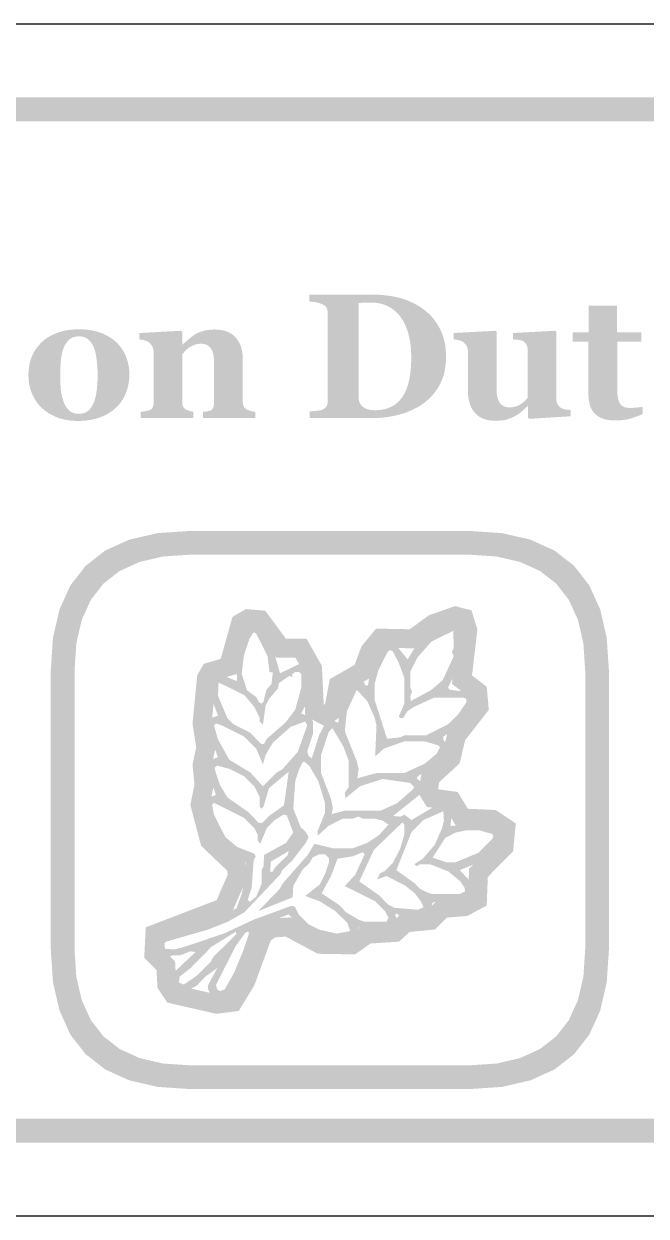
# Model space of a CAD drawing. Header units: millimetres. Extents: x 6 to 297, y 55 to 451.
# Drawn here: x 99.85 to 110.33, y 270.16 to 290.24 of the extents above; entities that cross this region are included whole.
import ezdxf

# ---------------------------------------------------------------- set-up
doc = ezdxf.new("R2010")
doc.units = ezdxf.units.MM
doc.layers.add('CUT', color=1, linetype='Continuous')
doc.layers.add('RASTER', color=7, linetype='Continuous')

msp = doc.modelspace()

# ---------------------------------------------------------------- hatches: boundary and pattern name
at = {"layer": 'RASTER'}
h = msp.add_hatch(color=7, dxfattribs=at)
h.paths.add_polyline_path([(74.2, 286.8), (74.234, 287.316), (74.338, 287.763), (74.509, 288.141), (74.75, 288.45), (75.059, 288.691), (75.438, 288.863), (75.884, 288.966), (76.4, 289), (133.6, 289), (134.116, 288.966), (134.563, 288.863), (134.941, 288.691), (135.25, 288.45), (135.491, 288.141), (135.663, 287.763), (135.766, 287.316), (135.8, 286.8), (135.8, 273.6), (135.766, 273.084), (135.663, 272.638), (135.491, 272.259), (135.25, 271.95), (134.941, 271.709), (134.563, 271.537), (134.116, 271.434), (133.6, 271.4), (76.4, 271.4), (75.884, 271.434), (75.438, 271.537), (75.059, 271.709), (74.75, 271.95), (74.509, 272.259), (74.338, 272.638), (74.234, 273.084), (74.2, 273.6)])
h.paths.add_polyline_path([(74.6, 286.8), (74.6, 273.6), (74.628, 273.178), (74.712, 272.813), (74.853, 272.503), (75.05, 272.25), (75.303, 272.053), (75.613, 271.912), (75.978, 271.828), (76.4, 271.8), (133.6, 271.8), (134.022, 271.828), (134.388, 271.912), (134.697, 272.053), (134.95, 272.25), (135.147, 272.503), (135.288, 272.813), (135.372, 273.178), (135.4, 273.6), (135.4, 286.8), (135.372, 287.222), (135.288, 287.588), (135.147, 287.897), (134.95, 288.15), (134.697, 288.347), (134.388, 288.488), (134.022, 288.572), (133.6, 288.6), (76.4, 288.6), (75.978, 288.572), (75.613, 288.488), (75.303, 288.347), (75.05, 288.15), (74.853, 287.897), (74.712, 287.588), (74.628, 287.222), (74.6, 286.8)], flags=0)
h = msp.add_hatch(color=7, dxfattribs=at)
h.paths.add_polyline_path([(106.532, 285.465), (106.579, 285.432), (106.623, 285.397), (106.665, 285.36), (106.704, 285.32), (106.742, 285.277), (106.777, 285.231), (106.809, 285.183), (106.84, 285.133), (106.867, 285.08), (106.891, 285.024), (106.911, 284.964), (106.928, 284.902), (106.941, 284.838), (106.95, 284.77), (106.955, 284.699), (106.957, 284.625), (106.955, 284.561), (106.95, 284.498), (106.942, 284.437), (106.931, 284.379), (106.916, 284.322), (106.898, 284.268), (106.877, 284.216), (106.852, 284.166), (106.825, 284.118), (106.796, 284.073), (106.764, 284.029), (106.731, 283.988), (106.695, 283.949), (106.657, 283.913), (106.617, 283.878), (106.575, 283.846), (106.53, 283.816), (106.484, 283.788), (106.436, 283.762), (106.387, 283.738), (106.336, 283.715), (106.284, 283.695), (106.231, 283.677), (106.176, 283.661), (106.119, 283.647), (106.063, 283.634), (106.005, 283.624), (105.947, 283.615), (105.888, 283.609), (105.829, 283.604), (105.768, 283.601), (105.708, 283.6), (104.66, 283.6), (104.66, 283.714), (104.672, 283.715), (104.685, 283.715), (104.699, 283.716), (104.713, 283.717), (104.728, 283.718), (104.744, 283.72), (104.76, 283.721), (104.777, 283.723), (104.794, 283.725), (104.81, 283.727), (104.823, 283.729), (104.836, 283.731), (104.847, 283.733), (104.856, 283.736), (104.865, 283.738), (104.871, 283.741), (104.884, 283.746), (104.895, 283.753), (104.906, 283.759), (104.916, 283.766), (104.924, 283.774), (104.932, 283.782), (104.939, 283.791), (104.944, 283.8), (104.949, 283.81), (104.953, 283.82), (104.957, 283.83), (104.96, 283.841), (104.962, 283.853), (104.964, 283.865), (104.965, 283.877), (104.965, 283.89), (104.965, 285.364), (104.965, 285.376), (104.964, 285.388), (104.962, 285.4), (104.96, 285.411), (104.957, 285.422), (104.954, 285.433), (104.95, 285.444), (104.946, 285.454), (104.94, 285.464), (104.934, 285.473), (104.926, 285.482), (104.918, 285.49), (104.908, 285.498), (104.897, 285.506), (104.884, 285.512), (104.871, 285.519), (104.857, 285.525), (104.843, 285.53), (104.828, 285.535), (104.814, 285.54), (104.799, 285.544), (104.784, 285.547), (104.769, 285.55), (104.753, 285.553), (104.738, 285.555), (104.724, 285.557), (104.71, 285.558), (104.698, 285.56), (104.687, 285.561), (104.676, 285.563), (104.666, 285.564), (104.657, 285.564), (104.657, 285.679), (105.763, 285.679), (105.808, 285.678), (105.853, 285.676), (105.9, 285.672), (105.947, 285.667), (105.994, 285.661), (106.043, 285.653), (106.092, 285.644), (106.143, 285.633), (106.193, 285.621), (106.243, 285.606), (106.292, 285.588), (106.341, 285.568), (106.39, 285.546), (106.438, 285.521), (106.485, 285.494), (106.532, 285.465)])
h.paths.add_polyline_path([(106.233, 283.975), (106.251, 284.005), (106.267, 284.036), (106.282, 284.069), (106.295, 284.103), (106.308, 284.139), (106.319, 284.176), (106.329, 284.214), (106.338, 284.254), (106.346, 284.295), (106.353, 284.338), (106.358, 284.382), (106.363, 284.428), (106.366, 284.476), (106.369, 284.524), (106.371, 284.575), (106.371, 284.627), (106.37, 284.678), (106.368, 284.728), (106.365, 284.777), (106.36, 284.824), (106.354, 284.871), (106.346, 284.916), (106.337, 284.96), (106.327, 285.003), (106.316, 285.045), (106.303, 285.085), (106.288, 285.124), (106.273, 285.161), (106.256, 285.196), (106.238, 285.23), (106.219, 285.263), (106.198, 285.293), (106.176, 285.323), (106.153, 285.35), (106.129, 285.376), (106.103, 285.4), (106.076, 285.422), (106.047, 285.443), (106.018, 285.462), (105.987, 285.479), (105.954, 285.495), (105.921, 285.508), (105.887, 285.52), (105.851, 285.529), (105.815, 285.536), (105.777, 285.541), (105.738, 285.544), (105.699, 285.545), (105.686, 285.545), (105.672, 285.545), (105.658, 285.545), (105.644, 285.545), (105.629, 285.544), (105.614, 285.544), (105.598, 285.544), (105.582, 285.543), (105.566, 285.543), (105.552, 285.542), (105.538, 285.542), (105.525, 285.541), (105.514, 285.541), (105.503, 285.54), (105.493, 285.54), (105.485, 285.539), (105.485, 283.962), (105.485, 283.949), (105.486, 283.936), (105.487, 283.924), (105.488, 283.912), (105.49, 283.901), (105.493, 283.89), (105.496, 283.879), (105.499, 283.869), (105.503, 283.859), (105.507, 283.849), (105.512, 283.84), (105.518, 283.831), (105.524, 283.822), (105.531, 283.814), (105.538, 283.806), (105.546, 283.798), (105.555, 283.79), (105.564, 283.783), (105.574, 283.777), (105.584, 283.77), (105.595, 283.765), (105.606, 283.759), (105.617, 283.755), (105.629, 283.75), (105.642, 283.746), (105.656, 283.743), (105.67, 283.74), (105.686, 283.738), (105.702, 283.736), (105.72, 283.734), (105.738, 283.734), (105.757, 283.733), (105.798, 283.734), (105.837, 283.737), (105.875, 283.742), (105.911, 283.749), (105.946, 283.757), (105.979, 283.768), (106.011, 283.78), (106.042, 283.795), (106.07, 283.811), (106.098, 283.829), (106.124, 283.849), (106.149, 283.871), (106.172, 283.894), (106.194, 283.919), (106.214, 283.946), (106.233, 283.975)], flags=0)
for points in [[(110.266, 283.667), (110.242, 283.657), (110.218, 283.647), (110.194, 283.638), (110.169, 283.628), (110.144, 283.619), (110.118, 283.61), (110.092, 283.602), (110.065, 283.593), (110.038, 283.586), (110.009, 283.579), (109.979, 283.573), (109.947, 283.569), (109.913, 283.565), (109.879, 283.563), (109.842, 283.561), (109.805, 283.56), (109.749, 283.562), (109.698, 283.567), (109.65, 283.576), (109.606, 283.588), (109.565, 283.604), (109.528, 283.623), (109.495, 283.646), (109.466, 283.672), (109.44, 283.701), (109.417, 283.733), (109.398, 283.769), (109.383, 283.807), (109.371, 283.848), (109.362, 283.892), (109.357, 283.94), (109.355, 283.99), (109.355, 284.889), (109.091, 284.889), (109.091, 285.047), (109.361, 285.047), (109.361, 285.491), (109.837, 285.491), (109.837, 285.047), (110.247, 285.047), (110.247, 284.889), (109.84, 284.889), (109.84, 284.086), (109.841, 284.045), (109.843, 284.007), (109.847, 283.972), (109.852, 283.94), (109.858, 283.911), (109.867, 283.885), (109.876, 283.863), (109.887, 283.843), (109.901, 283.826), (109.916, 283.812), (109.934, 283.799), (109.954, 283.789), (109.976, 283.781), (110.001, 283.776), (110.029, 283.773), (110.058, 283.771), (110.068, 283.771), (110.08, 283.772), (110.092, 283.772), (110.105, 283.773), (110.12, 283.774), (110.135, 283.775), (110.151, 283.776), (110.168, 283.777), (110.185, 283.779), (110.2, 283.78), (110.215, 283.782), (110.228, 283.783), (110.239, 283.785), (110.25, 283.787), (110.258, 283.789), (110.266, 283.79)], [(103.746, 283.6), (102.864, 283.6), (102.864, 283.707), (102.871, 283.708), (102.879, 283.708), (102.887, 283.709), (102.895, 283.71), (102.904, 283.711), (102.913, 283.712), (102.922, 283.713), (102.932, 283.714), (102.941, 283.715), (102.95, 283.717), (102.959, 283.718), (102.966, 283.72), (102.974, 283.722), (102.98, 283.724), (102.986, 283.726), (102.992, 283.729), (102.999, 283.733), (103.006, 283.738), (103.012, 283.743), (103.018, 283.749), (103.023, 283.755), (103.028, 283.761), (103.032, 283.768), (103.036, 283.776), (103.039, 283.784), (103.041, 283.793), (103.044, 283.803), (103.046, 283.814), (103.047, 283.826), (103.048, 283.838), (103.049, 283.852), (103.049, 283.867), (103.049, 284.552), (103.048, 284.588), (103.045, 284.622), (103.041, 284.654), (103.035, 284.683), (103.027, 284.71), (103.018, 284.735), (103.007, 284.757), (102.994, 284.777), (102.979, 284.795), (102.963, 284.81), (102.945, 284.823), (102.926, 284.834), (102.905, 284.842), (102.882, 284.848), (102.858, 284.851), (102.832, 284.852), (102.818, 284.852), (102.803, 284.851), (102.789, 284.85), (102.775, 284.848), (102.762, 284.846), (102.749, 284.843), (102.736, 284.839), (102.723, 284.835), (102.71, 284.83), (102.698, 284.825), (102.685, 284.819), (102.673, 284.813), (102.661, 284.807), (102.648, 284.799), (102.636, 284.792), (102.624, 284.784), (102.614, 284.776), (102.604, 284.769), (102.595, 284.761), (102.586, 284.754), (102.578, 284.746), (102.57, 284.739), (102.563, 284.731), (102.556, 284.724), (102.55, 284.716), (102.544, 284.709), (102.538, 284.701), (102.532, 284.695), (102.527, 284.688), (102.522, 284.682), (102.517, 284.675), (102.513, 284.669), (102.513, 283.883), (102.513, 283.87), (102.514, 283.858), (102.515, 283.847), (102.516, 283.836), (102.518, 283.825), (102.521, 283.815), (102.524, 283.806), (102.527, 283.797), (102.531, 283.789), (102.536, 283.781), (102.541, 283.774), (102.547, 283.767), (102.553, 283.761), (102.56, 283.755), (102.568, 283.75), (102.576, 283.745), (102.582, 283.742), (102.588, 283.739), (102.595, 283.736), (102.602, 283.733), (102.61, 283.73), (102.617, 283.727), (102.626, 283.724), (102.634, 283.722), (102.643, 283.719), (102.652, 283.717), (102.66, 283.715), (102.669, 283.713), (102.678, 283.711), (102.686, 283.709), (102.695, 283.708), (102.703, 283.707), (102.703, 283.6), (101.813, 283.6), (101.813, 283.707), (101.822, 283.708), (101.831, 283.709), (101.84, 283.709), (101.849, 283.71), (101.859, 283.711), (101.868, 283.713), (101.877, 283.714), (101.886, 283.715), (101.896, 283.716), (101.904, 283.718), (101.913, 283.719), (101.921, 283.721), (101.929, 283.723), (101.936, 283.725), (101.943, 283.727), (101.95, 283.729), (101.961, 283.733), (101.972, 283.738), (101.981, 283.743), (101.99, 283.749), (101.997, 283.756), (102.004, 283.763), (102.01, 283.771), (102.015, 283.779), (102.019, 283.787), (102.022, 283.797), (102.025, 283.807), (102.028, 283.818), (102.03, 283.829), (102.031, 283.841), (102.032, 283.853), (102.032, 283.867), (102.032, 284.719), (102.032, 284.73), (102.031, 284.742), (102.029, 284.753), (102.026, 284.764), (102.023, 284.775), (102.019, 284.786), (102.014, 284.797), (102.009, 284.808), (102.003, 284.819), (101.996, 284.829), (101.989, 284.839), (101.982, 284.848), (101.974, 284.857), (101.965, 284.865), (101.957, 284.873), (101.947, 284.88), (101.94, 284.885), (101.933, 284.889), (101.926, 284.893), (101.917, 284.896), (101.909, 284.9), (101.9, 284.903), (101.89, 284.907), (101.881, 284.91), (101.87, 284.912), (101.86, 284.915), (101.849, 284.917), (101.838, 284.919), (101.827, 284.921), (101.816, 284.923), (101.804, 284.924), (101.792, 284.926), (101.792, 285.033), (102.491, 285.071), (102.513, 285.049), (102.513, 284.836), (102.519, 284.836), (102.529, 284.846), (102.54, 284.856), (102.552, 284.866), (102.564, 284.877), (102.577, 284.888), (102.59, 284.899), (102.604, 284.912), (102.618, 284.924), (102.633, 284.937), (102.647, 284.949), (102.661, 284.96), (102.675, 284.971), (102.688, 284.981), (102.701, 284.99), (102.714, 284.999), (102.727, 285.008), (102.741, 285.016), (102.756, 285.025), (102.772, 285.033), (102.789, 285.04), (102.807, 285.048), (102.827, 285.055), (102.847, 285.061), (102.869, 285.068), (102.891, 285.074), (102.913, 285.079), (102.936, 285.083), (102.959, 285.086), (102.983, 285.089), (103.007, 285.091), (103.031, 285.092), (103.056, 285.093), (103.114, 285.091), (103.168, 285.084), (103.218, 285.074), (103.265, 285.059), (103.308, 285.04), (103.347, 285.016), (103.383, 284.989), (103.414, 284.957), (103.442, 284.922), (103.467, 284.884), (103.487, 284.843), (103.504, 284.8), (103.517, 284.753), (103.526, 284.704), (103.532, 284.652), (103.534, 284.598), (103.534, 283.88), (103.534, 283.867), (103.535, 283.854), (103.536, 283.842), (103.538, 283.831), (103.54, 283.821), (103.543, 283.811), (103.546, 283.802), (103.55, 283.793), (103.554, 283.786), (103.56, 283.778), (103.566, 283.771), (103.573, 283.764), (103.581, 283.758), (103.59, 283.752), (103.599, 283.747), (103.61, 283.742), (103.616, 283.74), (103.622, 283.737), (103.629, 283.734), (103.636, 283.732), (103.643, 283.729), (103.651, 283.727), (103.659, 283.724), (103.668, 283.722), (103.676, 283.719), (103.686, 283.717), (103.695, 283.715), (103.705, 283.713), (103.714, 283.711), (103.725, 283.709), (103.735, 283.708), (103.746, 283.707)], [(109.058, 283.631), (108.359, 283.588), (108.337, 283.609), (108.337, 283.801), (108.328, 283.801), (108.316, 283.789), (108.303, 283.778), (108.291, 283.767), (108.279, 283.756), (108.267, 283.745), (108.255, 283.734), (108.243, 283.723), (108.231, 283.712), (108.219, 283.701), (108.206, 283.691), (108.192, 283.681), (108.179, 283.671), (108.164, 283.661), (108.149, 283.652), (108.133, 283.643), (108.117, 283.634), (108.099, 283.624), (108.08, 283.615), (108.062, 283.607), (108.044, 283.599), (108.027, 283.592), (108.01, 283.586), (107.993, 283.58), (107.976, 283.575), (107.958, 283.571), (107.939, 283.567), (107.917, 283.563), (107.894, 283.561), (107.869, 283.559), (107.842, 283.557), (107.813, 283.556), (107.782, 283.556), (107.728, 283.558), (107.678, 283.564), (107.63, 283.575), (107.586, 283.589), (107.546, 283.608), (107.508, 283.631), (107.474, 283.658), (107.443, 283.689), (107.415, 283.724), (107.391, 283.763), (107.371, 283.805), (107.354, 283.85), (107.341, 283.899), (107.332, 283.951), (107.327, 284.007), (107.325, 284.066), (107.325, 284.725), (107.324, 284.739), (107.323, 284.752), (107.322, 284.765), (107.319, 284.777), (107.316, 284.788), (107.312, 284.799), (107.308, 284.809), (107.303, 284.818), (107.297, 284.827), (107.291, 284.835), (107.284, 284.844), (107.277, 284.852), (107.27, 284.86), (107.262, 284.867), (107.253, 284.875), (107.244, 284.882), (107.237, 284.887), (107.228, 284.892), (107.22, 284.896), (107.21, 284.901), (107.201, 284.904), (107.19, 284.908), (107.179, 284.911), (107.168, 284.913), (107.156, 284.916), (107.145, 284.918), (107.134, 284.919), (107.123, 284.921), (107.113, 284.923), (107.103, 284.924), (107.093, 284.925), (107.083, 284.926), (107.083, 285.033), (107.793, 285.071), (107.81, 285.049), (107.81, 284.075), (107.81, 284.038), (107.813, 284.004), (107.818, 283.973), (107.824, 283.944), (107.832, 283.917), (107.842, 283.893), (107.854, 283.871), (107.867, 283.852), (107.883, 283.835), (107.899, 283.821), (107.917, 283.808), (107.936, 283.798), (107.957, 283.79), (107.979, 283.785), (108.002, 283.781), (108.026, 283.78), (108.052, 283.781), (108.077, 283.784), (108.101, 283.788), (108.125, 283.794), (108.148, 283.801), (108.17, 283.811), (108.192, 283.822), (108.213, 283.834), (108.233, 283.848), (108.252, 283.862), (108.269, 283.876), (108.285, 283.89), (108.299, 283.905), (108.312, 283.92), (108.324, 283.935), (108.334, 283.95), (108.334, 284.74), (108.334, 284.752), (108.333, 284.764), (108.331, 284.776), (108.329, 284.787), (108.327, 284.798), (108.323, 284.809), (108.319, 284.819), (108.315, 284.829), (108.31, 284.839), (108.304, 284.848), (108.298, 284.857), (108.292, 284.865), (108.284, 284.873), (108.276, 284.88), (108.268, 284.887), (108.259, 284.893), (108.252, 284.898), (108.245, 284.902), (108.236, 284.905), (108.227, 284.908), (108.217, 284.911), (108.207, 284.913), (108.196, 284.915), (108.184, 284.917), (108.172, 284.918), (108.159, 284.92), (108.147, 284.921), (108.134, 284.922), (108.122, 284.923), (108.109, 284.924), (108.096, 284.925), (108.083, 284.926), (108.083, 285.033), (108.794, 285.071), (108.816, 285.049), (108.816, 283.918), (108.816, 283.905), (108.817, 283.893), (108.819, 283.882), (108.821, 283.87), (108.824, 283.86), (108.827, 283.85), (108.832, 283.84), (108.836, 283.831), (108.842, 283.822), (108.848, 283.813), (108.854, 283.805), (108.862, 283.798), (108.869, 283.79), (108.878, 283.783), (108.887, 283.776), (108.896, 283.77), (108.904, 283.766), (108.911, 283.762), (108.92, 283.758), (108.929, 283.755), (108.938, 283.752), (108.948, 283.75), (108.958, 283.748), (108.969, 283.746), (108.98, 283.744), (108.991, 283.743), (109.002, 283.742), (109.013, 283.74), (109.025, 283.74), (109.036, 283.739), (109.047, 283.738), (109.058, 283.738)]]:
    msp.add_hatch(color=7, dxfattribs=at).paths.add_polyline_path(points)
h = msp.add_hatch(color=7, dxfattribs=at)
h.paths.add_polyline_path([(101.401, 284.88), (101.427, 284.854), (101.452, 284.827), (101.475, 284.799), (101.496, 284.769), (101.516, 284.738), (101.535, 284.706), (101.551, 284.673), (101.566, 284.639), (101.58, 284.603), (101.591, 284.567), (101.601, 284.53), (101.609, 284.492), (101.616, 284.454), (101.62, 284.414), (101.623, 284.375), (101.624, 284.334), (101.623, 284.294), (101.62, 284.254), (101.616, 284.215), (101.609, 284.176), (101.602, 284.138), (101.592, 284.1), (101.58, 284.063), (101.567, 284.027), (101.552, 283.992), (101.536, 283.957), (101.518, 283.925), (101.498, 283.893), (101.476, 283.863), (101.453, 283.834), (101.429, 283.806), (101.402, 283.78), (101.373, 283.754), (101.342, 283.728), (101.309, 283.705), (101.275, 283.683), (101.24, 283.663), (101.204, 283.644), (101.166, 283.627), (101.126, 283.612), (101.085, 283.598), (101.043, 283.586), (100.999, 283.576), (100.954, 283.568), (100.908, 283.561), (100.86, 283.557), (100.81, 283.554), (100.759, 283.553), (100.715, 283.554), (100.672, 283.556), (100.629, 283.56), (100.588, 283.566), (100.547, 283.573), (100.507, 283.582), (100.468, 283.592), (100.43, 283.604), (100.393, 283.618), (100.357, 283.633), (100.323, 283.65), (100.289, 283.668), (100.256, 283.689), (100.225, 283.71), (100.194, 283.733), (100.165, 283.758), (100.137, 283.783), (100.112, 283.81), (100.088, 283.838), (100.065, 283.868), (100.044, 283.899), (100.024, 283.931), (100.006, 283.965), (99.989, 284.001), (99.974, 284.037), (99.961, 284.075), (99.949, 284.114), (99.94, 284.154), (99.933, 284.194), (99.928, 284.236), (99.925, 284.279), (99.924, 284.324), (99.925, 284.367), (99.928, 284.409), (99.932, 284.45), (99.938, 284.49), (99.946, 284.528), (99.956, 284.565), (99.967, 284.602), (99.981, 284.636), (99.996, 284.67), (100.012, 284.703), (100.031, 284.735), (100.051, 284.766), (100.073, 284.796), (100.097, 284.825), (100.123, 284.853), (100.15, 284.88), (100.178, 284.905), (100.207, 284.929), (100.238, 284.951), (100.271, 284.971), (100.305, 284.99), (100.341, 285.008), (100.378, 285.024), (100.417, 285.039), (100.458, 285.052), (100.499, 285.064), (100.542, 285.074), (100.586, 285.082), (100.63, 285.088), (100.677, 285.092), (100.724, 285.095), (100.772, 285.096), (100.823, 285.095), (100.872, 285.092), (100.919, 285.088), (100.965, 285.082), (101.01, 285.074), (101.052, 285.064), (101.094, 285.052), (101.134, 285.039), (101.172, 285.024), (101.209, 285.008), (101.244, 284.99), (101.278, 284.971), (101.311, 284.951), (101.342, 284.929), (101.372, 284.905), (101.401, 284.88)])
h.paths.add_polyline_path([(101.026, 283.865), (101.034, 283.886), (101.041, 283.908), (101.048, 283.932), (101.054, 283.956), (101.06, 283.981), (101.065, 284.008), (101.069, 284.036), (101.073, 284.064), (101.077, 284.094), (101.08, 284.125), (101.083, 284.158), (101.085, 284.191), (101.087, 284.226), (101.088, 284.262), (101.089, 284.299), (101.089, 284.337), (101.089, 284.363), (101.088, 284.39), (101.087, 284.418), (101.085, 284.447), (101.083, 284.476), (101.081, 284.507), (101.078, 284.539), (101.074, 284.571), (101.07, 284.603), (101.066, 284.634), (101.061, 284.662), (101.056, 284.689), (101.05, 284.714), (101.044, 284.738), (101.037, 284.759), (101.03, 284.779), (101.021, 284.802), (101.011, 284.823), (101, 284.843), (100.988, 284.862), (100.976, 284.879), (100.962, 284.895), (100.948, 284.91), (100.933, 284.924), (100.917, 284.937), (100.9, 284.947), (100.882, 284.956), (100.862, 284.964), (100.842, 284.97), (100.821, 284.974), (100.799, 284.976), (100.775, 284.977), (100.75, 284.976), (100.726, 284.973), (100.703, 284.969), (100.682, 284.963), (100.662, 284.955), (100.643, 284.945), (100.625, 284.933), (100.609, 284.92), (100.594, 284.905), (100.58, 284.889), (100.566, 284.872), (100.554, 284.854), (100.542, 284.835), (100.532, 284.815), (100.522, 284.794), (100.513, 284.772), (100.506, 284.751), (100.499, 284.728), (100.493, 284.705), (100.487, 284.681), (100.482, 284.656), (100.478, 284.631), (100.474, 284.604), (100.471, 284.576), (100.468, 284.548), (100.466, 284.52), (100.464, 284.491), (100.462, 284.462), (100.461, 284.433), (100.46, 284.403), (100.459, 284.373), (100.459, 284.343), (100.459, 284.304), (100.46, 284.266), (100.46, 284.231), (100.462, 284.197), (100.463, 284.165), (100.465, 284.134), (100.467, 284.105), (100.469, 284.078), (100.472, 284.052), (100.476, 284.026), (100.481, 284), (100.487, 283.973), (100.493, 283.947), (100.501, 283.921), (100.51, 283.894), (100.519, 283.868), (100.528, 283.846), (100.538, 283.825), (100.548, 283.805), (100.56, 283.787), (100.573, 283.769), (100.586, 283.753), (100.6, 283.738), (100.616, 283.725), (100.632, 283.712), (100.649, 283.701), (100.668, 283.692), (100.687, 283.685), (100.708, 283.679), (100.729, 283.675), (100.752, 283.673), (100.775, 283.672), (100.797, 283.673), (100.818, 283.675), (100.838, 283.679), (100.857, 283.684), (100.876, 283.691), (100.893, 283.699), (100.91, 283.709), (100.926, 283.721), (100.942, 283.734), (100.956, 283.748), (100.97, 283.764), (100.983, 283.781), (100.995, 283.8), (101.006, 283.82), (101.016, 283.842), (101.026, 283.865)], flags=0)
h = msp.add_hatch(color=7, dxfattribs=at)
h.paths.add_polyline_path([(100.3, 279.35), (100.337, 279.901), (100.447, 280.378), (100.63, 280.782), (100.888, 281.112), (101.218, 281.37), (101.622, 281.553), (102.099, 281.663), (102.65, 281.7), (107.35, 281.7), (107.901, 281.663), (108.378, 281.553), (108.782, 281.37), (109.113, 281.113), (109.37, 280.782), (109.553, 280.378), (109.663, 279.901), (109.7, 279.35), (109.7, 274.65), (109.663, 274.099), (109.553, 273.622), (109.37, 273.218), (109.113, 272.887), (108.782, 272.63), (108.378, 272.447), (107.901, 272.337), (107.35, 272.3), (102.65, 272.3), (102.099, 272.337), (101.622, 272.447), (101.218, 272.63), (100.887, 272.888), (100.63, 273.218), (100.447, 273.622), (100.337, 274.099), (100.3, 274.65)])
h.paths.add_polyline_path([(100.7, 279.35), (100.7, 274.65), (100.73, 274.193), (100.822, 273.797), (100.974, 273.462), (101.187, 273.188), (101.462, 272.974), (101.797, 272.822), (102.193, 272.73), (102.65, 272.7), (107.35, 272.7), (107.807, 272.73), (108.203, 272.822), (108.538, 272.974), (108.813, 273.188), (109.026, 273.462), (109.178, 273.797), (109.27, 274.193), (109.3, 274.65), (109.3, 279.35), (109.27, 279.807), (109.178, 280.203), (109.026, 280.538), (108.813, 280.812), (108.538, 281.026), (108.203, 281.178), (107.807, 281.27), (107.35, 281.3), (102.65, 281.3), (102.193, 281.27), (101.797, 281.178), (101.462, 281.026), (101.188, 280.813), (100.974, 280.538), (100.822, 280.203), (100.73, 279.807), (100.7, 279.35)], flags=0)
h = msp.add_hatch(color=7, dxfattribs=at)
h.paths.add_polyline_path([(107.108, 280.434), (107.385, 280.363), (107.485, 280.042), (107.395, 279.267), (107.642, 279.076), (107.677, 278.686), (107.279, 278.176), (107.186, 277.786), (106.843, 277.469), (106.823, 277.355), (106.827, 277.348), (107.152, 277.304), (107.324, 277.021), (107.794, 277), (108.131, 276.775), (108.087, 276.306), (107.66, 275.873), (107.642, 275.392), (107.315, 275.216), (106.97, 275.188), (106.771, 274.989), (106.343, 274.946), (106.167, 274.783), (105.685, 274.752), (105.425, 274.568), (104.797, 274.579), (104.259, 274.867), (104.081, 274.856), (104.004, 274.799), (103.728, 274.048), (103.466, 273.615), (103.087, 273.568), (102.263, 273.756), (102.097, 274.005), (102.081, 274.305), (101.874, 274.512), (101.899, 275.024), (103.093, 275.482), (103.281, 275.912), (103.27, 275.979), (102.832, 276.397), (102.651, 277.084), (102.72, 277.431), (102.687, 277.766), (102.749, 278.058), (102.687, 278.453), (102.766, 279.268), (102.875, 279.461), (103.162, 279.545), (103.36, 280.253), (103.586, 280.384), (103.912, 280.357), (104.261, 279.883), (104.608, 279.883), (104.866, 279.428), (104.897, 278.782), (104.91, 278.775), (104.918, 278.78), (104.999, 279.205), (105.416, 279.443), (105.532, 279.754), (105.778, 280.055), (106.346, 280.044), (106.669, 280.28)])
h.paths.add_polyline_path([(107.122, 280.1), (106.82, 279.994), (106.448, 279.722), (105.928, 279.732), (105.814, 279.592), (105.676, 279.222), (105.285, 279), (105.206, 278.583), (104.927, 278.408), (104.586, 278.581), (104.55, 279.337), (104.421, 279.563), (104.1, 279.563), (103.741, 280.05), (103.66, 280.057), (103.633, 280.041), (103.423, 279.287), (103.089, 279.19), (103.078, 279.17), (103.01, 278.463), (103.075, 278.049), (103.01, 277.748), (103.044, 277.415), (102.979, 277.094), (103.119, 276.566), (103.569, 276.136), (103.612, 275.869), (103.332, 275.231), (102.209, 274.8), (102.201, 274.638), (102.394, 274.445), (102.412, 274.11), (102.459, 274.039), (103.104, 273.893), (103.273, 273.913), (103.438, 274.187), (103.736, 274.999), (103.967, 275.169), (104.329, 275.192), (104.88, 274.898), (105.326, 274.89), (105.574, 275.066), (106.033, 275.095), (106.204, 275.253), (106.625, 275.296), (106.827, 275.498), (107.222, 275.53), (107.329, 275.587), (107.345, 276.009), (107.779, 276.45), (107.795, 276.615), (107.691, 276.684), (107.14, 276.709), (106.958, 277.007), (106.635, 277.051), (106.486, 277.29), (106.546, 277.631), (106.897, 277.955), (106.984, 278.319), (107.347, 278.783), (107.336, 278.908), (107.056, 279.124), (107.159, 280.012), (107.132, 280.098), (107.122, 280.1)], flags=0)
h = msp.add_hatch(color=7, dxfattribs=at)
h.paths.add_polyline_path([(103.66, 280.15), (103.793, 280.104), (103.927, 279.937), (104.05, 279.693), (104.161, 279.302), (104.484, 279.459), (104.561, 279.436), (104.618, 279.359), (104.618, 279.192), (104.651, 279.092), (104.585, 278.758), (104.518, 278.625), (104.661, 278.568), (104.718, 278.491), (104.718, 278.291), (104.618, 277.99), (104.641, 277.914), (104.695, 277.867), (104.818, 278.257), (104.908, 278.434), (105.019, 278.525), (105.142, 278.468), (105.185, 278.758), (105.252, 278.959), (105.376, 279.169), (105.486, 279.192), (105.576, 279.149), (105.596, 279.102), (105.643, 279.102), (105.686, 279.393), (105.91, 279.803), (106.02, 279.86), (106.063, 279.837), (106.311, 279.536), (106.411, 279.703), (106.678, 279.97), (106.888, 280.094), (107.122, 280.16), (107.165, 280.137), (107.222, 280.06), (107.222, 279.693), (107.122, 279.326), (106.988, 279.059), (107.022, 279.025), (107.289, 278.992), (107.399, 278.935), (107.422, 278.792), (107.332, 278.615), (107.245, 278.535), (107.199, 278.448), (106.911, 278.234), (106.911, 278.181), (106.988, 278.091), (106.931, 277.914), (106.765, 277.747), (106.477, 277.566), (106.464, 277.533), (106.554, 277.456), (106.554, 277.356), (106.497, 277.246), (106.063, 276.899), (106.187, 276.889), (106.254, 276.922), (106.377, 276.832), (106.755, 277.056), (106.955, 277.089), (107.055, 276.989), (107.032, 276.732), (107.689, 276.755), (107.866, 276.665), (107.89, 276.521), (107.833, 276.411), (107.566, 276.144), (107.189, 275.987), (107.365, 275.797), (107.422, 275.687), (107.399, 275.543), (107.322, 275.487), (107.189, 275.453), (106.755, 275.453), (106.721, 275.42), (106.698, 275.276), (106.621, 275.219), (106.187, 275.219), (106.12, 275.253), (106.097, 275.243), (106.12, 275.186), (106.097, 275.043), (105.953, 274.986), (105.486, 275.019), (105.443, 274.862), (105.352, 274.819), (104.918, 274.819), (104.785, 274.852), (104.541, 274.976), (104.307, 275.243), (103.793, 275.043), (103.616, 274.485), (103.393, 273.974), (103.326, 273.874), (103.216, 273.817), (103.116, 273.817), (103.005, 273.874), (102.949, 273.984), (102.949, 274.051), (103.106, 274.341), (102.905, 274.195), (102.758, 274.041), (102.581, 273.951), (102.481, 273.951), (102.391, 273.994), (102.348, 274.084), (102.371, 274.261), (102.738, 274.609), (102.648, 274.619), (102.481, 274.552), (102.348, 274.552), (102.281, 274.518), (102.137, 274.609), (102.114, 274.819), (102.137, 274.862), (102.248, 274.919), (102.949, 275.119), (103.426, 275.343), (103.516, 275.587), (103.583, 275.921), (103.583, 276.121), (103.339, 276.244), (103.139, 276.445), (102.982, 276.722), (102.915, 276.955), (102.939, 277.199), (103.082, 277.256), (102.949, 277.623), (102.949, 277.79), (102.972, 277.834), (103.116, 277.89), (102.949, 278.324), (102.949, 278.491), (102.972, 278.535), (103.116, 278.591), (103.015, 278.858), (102.992, 279.102), (103.015, 279.192), (103.082, 279.259), (103.216, 279.259), (103.439, 279.169), (103.416, 279.593), (103.483, 279.86), (103.606, 280.104)])
h.paths.add_polyline_path([(107.078, 280.017), (106.711, 279.837), (106.477, 279.57), (106.354, 279.326), (106.354, 279.059), (106.387, 278.992), (106.354, 278.925), (106.364, 278.835), (106.698, 279.015), (106.898, 279.182), (107.088, 279.593), (107.055, 279.66), (107.088, 279.726)], flags=0)
h.paths.add_polyline_path([(103.717, 279.994), (103.65, 279.893), (103.55, 279.593), (103.516, 279.292), (103.606, 279.015), (103.76, 278.902), (103.807, 278.815), (103.85, 278.792), (103.883, 278.825), (103.927, 279.015), (104.017, 279.125), (104.04, 279.316), (103.984, 279.326), (103.95, 279.593), (103.76, 279.97)], flags=0)
h.paths.add_polyline_path([(106.02, 279.693), (105.977, 279.67), (105.82, 279.359), (105.753, 279.125), (105.753, 278.858), (105.963, 278.201), (106.187, 278.224), (106.254, 278.257), (106.621, 278.257), (106.998, 278.448), (107.165, 278.615), (107.299, 278.815), (107.299, 278.868), (107.255, 278.892), (106.755, 278.892), (106.411, 278.735), (106.311, 278.668), (106.23, 278.548), (106.177, 278.548), (106.164, 278.581), (106.254, 278.792), (106.254, 279.226), (106.164, 279.469), (106.063, 279.67)], flags=0)
h.paths.add_polyline_path([(104.418, 279.326), (104.361, 279.282), (104.374, 279.236), (104.317, 279.259), (104.141, 279.136), (104.127, 279.049), (103.974, 278.868), (103.917, 278.758), (103.873, 278.434), (103.817, 278.491), (103.817, 278.558), (103.727, 278.735), (103.56, 278.935), (103.126, 279.149), (103.116, 278.925), (103.273, 278.548), (103.373, 278.448), (103.66, 278.301), (103.84, 278.114), (103.893, 278.114), (103.94, 278.201), (104.261, 278.481), (104.418, 278.691), (104.518, 279.059), (104.518, 279.292), (104.484, 279.326)], flags=0)
h.paths.add_polyline_path([(105.453, 279.025), (105.286, 278.658), (105.252, 278.324), (105.453, 277.823), (105.486, 277.69), (105.463, 277.533), (105.786, 277.623), (106.254, 277.623), (106.598, 277.78), (106.798, 277.947), (106.855, 278.057), (106.821, 278.091), (106.588, 278.157), (106.254, 278.157), (105.91, 278.034), (105.763, 277.9), (105.786, 278.424), (105.753, 278.558), (105.629, 278.835)], flags=0)
h.paths.add_polyline_path([(104.585, 278.491), (104.341, 278.401), (104.04, 278.134), (103.917, 277.924), (103.873, 277.767), (103.76, 278.034), (103.56, 278.234), (103.182, 278.424), (103.082, 278.458), (103.049, 278.424), (103.116, 278.191), (103.306, 277.847), (103.66, 277.633), (103.873, 277.4), (104.107, 277.633), (104.194, 277.68), (104.461, 277.98), (104.618, 278.424)], flags=0)
h.paths.add_polyline_path([(105.042, 278.381), (104.985, 278.324), (104.852, 277.924), (104.852, 277.623), (105.019, 277.189), (105.052, 277.022), (105.029, 276.932), (105.252, 276.989), (105.853, 276.989), (106.13, 277.112), (106.397, 277.346), (106.421, 277.389), (106.354, 277.456), (105.887, 277.523), (105.509, 277.4), (105.262, 277.199), (105.252, 277.289), (105.319, 277.389), (105.319, 277.823), (105.229, 278.067)], flags=0)
h.paths.add_polyline_path([(104.575, 277.813), (104.541, 277.8), (104.484, 277.69), (104.418, 277.49), (104.384, 277.022), (104.508, 276.712), (104.595, 276.632), (104.641, 276.545), (104.595, 276.445), (104.361, 276.144), (104.207, 275.997), (104.161, 275.911), (103.56, 275.276), (103.283, 275.119), (102.949, 274.986), (102.248, 274.785), (102.214, 274.752), (102.224, 274.662), (102.381, 274.652), (102.515, 274.685), (103.216, 274.919), (103.717, 275.153), (104.351, 275.386), (104.408, 275.376), (104.474, 275.243), (104.641, 275.076), (104.818, 274.986), (105.119, 274.919), (105.342, 274.962), (105.296, 275.096), (105.095, 275.296), (104.828, 275.463), (104.585, 275.553), (104.828, 275.744), (104.918, 275.921), (104.985, 276.121), (104.985, 276.188), (104.918, 276.254), (104.818, 276.254), (104.708, 276.198), (104.661, 276.111), (104.541, 275.997), (104.384, 275.72), (104.374, 275.53), (103.793, 275.296), (104.161, 275.677), (104.207, 275.764), (104.628, 276.244), (104.741, 276.431), (105.052, 276.355), (105.386, 276.355), (105.629, 276.445), (105.83, 276.578), (105.987, 276.755), (105.887, 276.822), (105.753, 276.855), (105.553, 276.855), (105.486, 276.889), (105.386, 276.855), (105.219, 276.855), (104.975, 276.732), (104.795, 276.565), (104.795, 276.645), (104.918, 276.955), (104.918, 277.122), (104.808, 277.48), (104.661, 277.733)], flags=0)
h.paths.add_polyline_path([(103.106, 277.747), (103.059, 277.713), (103.082, 277.623), (103.149, 277.423), (103.273, 277.213), (103.626, 276.966), (103.807, 276.779), (103.86, 276.779), (103.974, 276.899), (104.227, 277.079), (104.307, 277.647), (103.974, 277.366), (103.883, 277.056), (103.85, 277.022), (103.817, 277.056), (103.817, 277.223), (103.727, 277.4), (103.56, 277.566), (103.316, 277.69)], flags=0)
h.paths.add_polyline_path([(103.049, 277.122), (103.015, 277.089), (103.049, 276.922), (103.239, 276.545), (103.439, 276.378), (103.727, 276.264), (103.75, 276.221), (103.717, 276.154), (103.683, 275.687), (103.616, 275.487), (103.65, 275.453), (103.76, 275.543), (103.85, 275.754), (103.85, 275.987), (103.883, 276.054), (103.893, 276.244), (104.261, 276.445), (104.384, 276.622), (104.274, 276.912), (104.217, 276.922), (104.074, 276.832), (103.94, 276.698), (103.827, 276.431), (103.783, 276.488), (103.783, 276.588), (103.727, 276.698), (103.56, 276.865)], flags=0)
h.paths.add_polyline_path([(106.911, 276.979), (106.578, 276.832), (106.377, 276.632), (106.12, 275.987), (106.431, 275.764), (106.511, 275.677), (106.621, 275.62), (106.721, 275.587), (107.189, 275.587), (107.279, 275.63), (107.265, 275.697), (107.199, 275.797), (106.998, 275.964), (106.688, 276.087), (106.521, 276.087), (106.454, 276.054), (106.421, 276.087), (106.564, 276.178), (106.765, 276.411), (106.888, 276.688), (106.921, 276.822)], flags=0)
h.paths.add_polyline_path([(106.22, 276.789), (105.743, 276.331), (105.496, 275.797), (105.83, 275.563), (105.977, 275.41), (106.087, 275.353), (106.487, 275.32), (106.578, 275.363), (106.531, 275.463), (106.431, 275.597), (106.264, 275.73), (105.953, 275.887), (105.796, 275.83), (105.843, 275.931), (105.93, 275.977), (106.063, 276.111), (106.187, 276.355), (106.254, 276.588), (106.254, 276.755)], flags=0)
h.paths.add_polyline_path([(107.289, 276.655), (107.122, 276.622), (106.945, 276.532), (106.731, 276.198), (106.955, 276.121), (107.122, 276.121), (107.499, 276.278), (107.733, 276.511), (107.756, 276.555), (107.733, 276.598), (107.522, 276.655)], flags=0)
h.paths.add_polyline_path([(104.307, 276.311), (104.007, 276.131), (103.994, 275.964), (104.04, 275.964), (104.074, 276.031), (104.294, 276.244)], flags=0)
h.paths.add_polyline_path([(105.553, 276.288), (105.386, 276.221), (105.129, 276.178), (105.019, 275.887), (104.862, 275.597), (105.162, 275.396), (105.276, 275.276), (105.486, 275.153), (105.586, 275.119), (105.953, 275.119), (105.987, 275.186), (105.93, 275.296), (105.763, 275.463), (105.252, 275.72), (105.429, 275.911), (105.586, 276.254)], flags=0)
h.paths.add_polyline_path([(103.416, 274.952), (103.005, 274.695), (102.658, 274.341), (102.471, 274.195), (102.458, 274.094), (102.538, 274.061), (102.758, 274.208), (102.992, 274.442), (103.039, 274.528), (103.426, 274.909)], flags=0)
h.paths.add_polyline_path([(103.616, 274.952), (103.573, 274.929), (103.406, 274.695), (103.082, 274.051), (103.106, 273.974), (103.149, 273.951), (103.226, 273.974), (103.383, 274.251), (103.55, 274.652), (103.64, 274.929)], flags=0)

# ---------------------------------------------------------------- linework, layer by layer
at = {"layer": 'CUT'}
for points in [[(75.999, 290.24), (134.001, 290.24)], [(134.001, 270.16), (75.999, 270.16)]]:
    msp.add_lwpolyline(points, dxfattribs=at)

doc.saveas('drawing.dxf')
